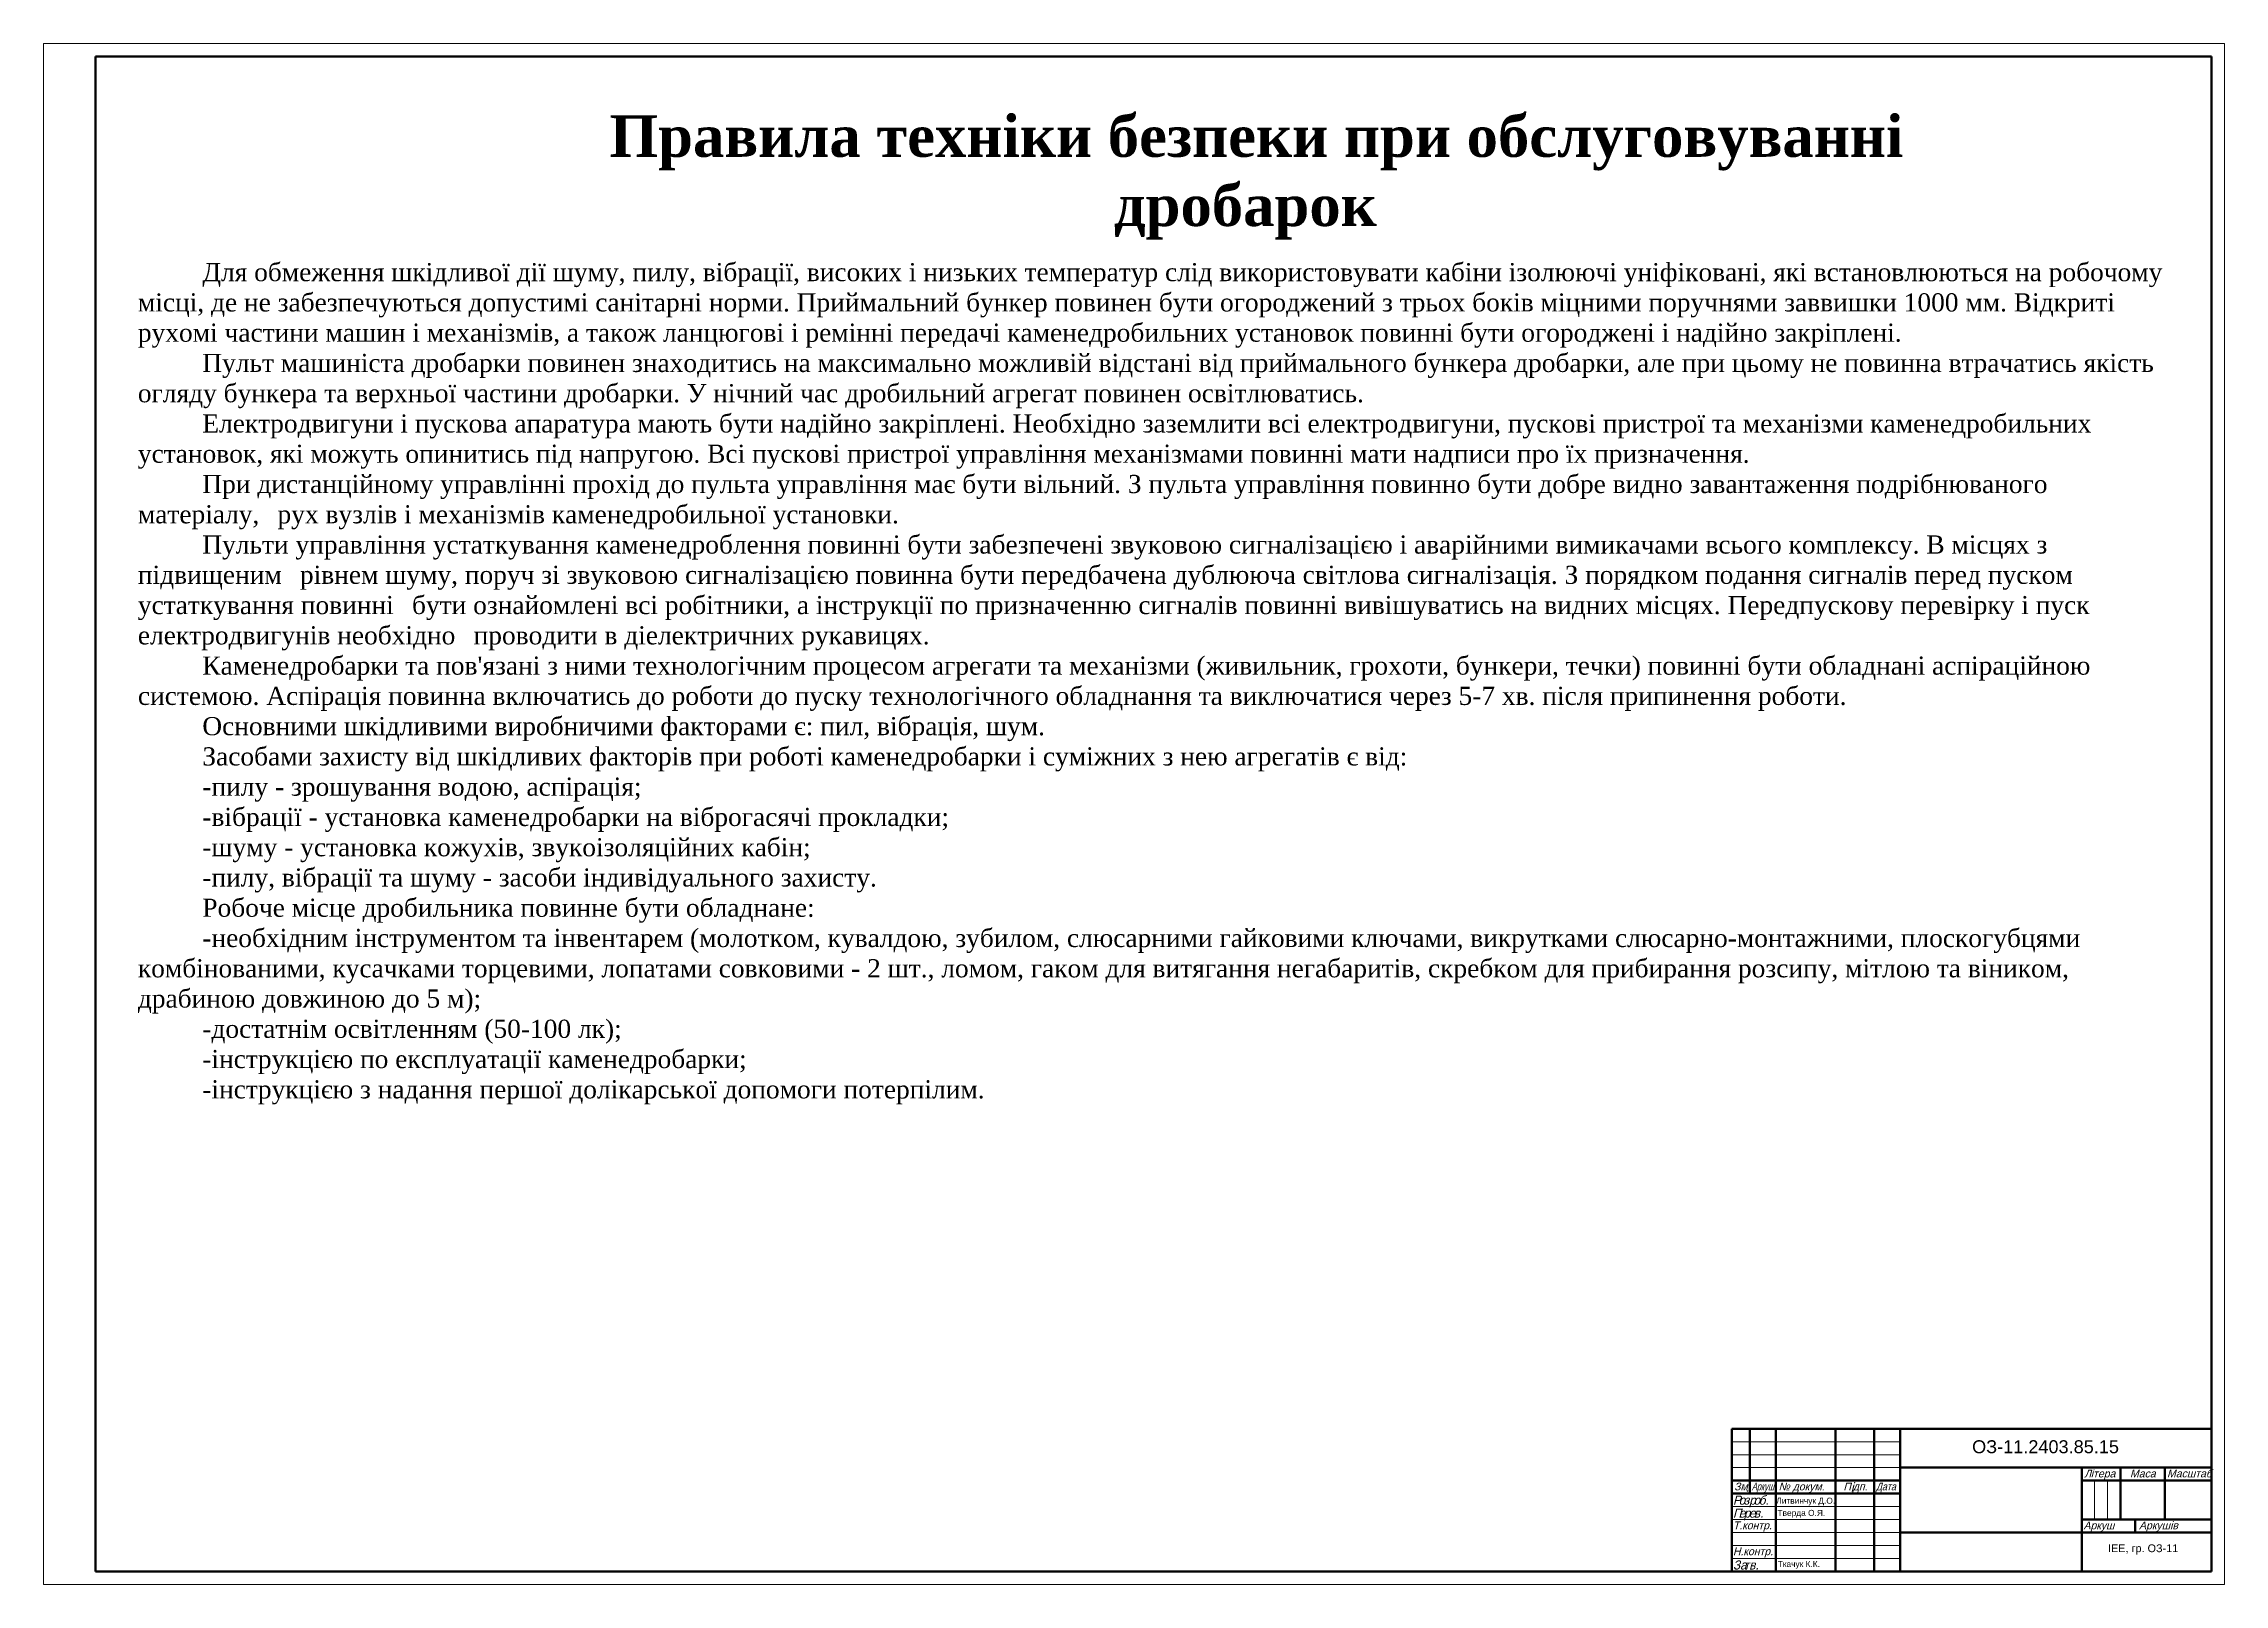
# Model space of a CAD drawing. Header units: millimetres. Extents: x 2334 to 3175, y 1472 to 2066.
import ezdxf

# ---------------------------------------------------------------- set-up
doc = ezdxf.new("R2010")
doc.units = ezdxf.units.MM
doc.linetypes.add('K5LT_BASIC', pattern=[0])
doc.linetypes.add('K5LT_THIN', pattern=[0])
doc.styles.add('KTEXTSTYLE', font='bgothl.ttf', dxfattribs={"width": 0.96, "height": 5})
doc.styles.get("Standard").update_dxf_attribs({"font": 'arial.ttf'})

# ---------------------------------------------------------------- blocks, each defined once
blk = doc.blocks.new('U0')
at = {"color": 7, "linetype": 'K5LT_THIN', "lineweight": 18}
for p, q in [((0, 0), (0, 594)), ((0, 594), (841, 594)), ((841, 594), (841, 0)), ((651, 55), (716, 55)), ((651, 50), (716, 50)), ((651, 45), (716, 45)), ((790.96, 25), (790.96, 40)), ((795.98, 25), (795.98, 40)), ((651, 30), (716, 30)), ((651, 25), (716, 25)), ((651, 20), (716, 20)), ((651, 15), (716, 15)), ((651, 10), (716, 10)), ((841, 0), (0, 0))]:
    blk.add_line(p, q, dxfattribs=at)
at = {"color": 7, "linetype": 'K5LT_BASIC', "lineweight": 60}
for p, q in [((20, 5), (20, 589)), ((20, 589), (836, 589)), ((836, 589), (836, 5)), ((651, 60), (836, 60)), ((651, 5), (651, 60)), ((658, 35), (658, 60)), ((668, 5), (668, 60)), ((691, 5), (691, 60)), ((706, 5), (706, 60)), ((716, 5), (716, 60)), ((716, 45), (836, 45)), ((786, 5), (786, 45)), ((801, 25), (801, 45)), ((818, 25), (818, 45)), ((651, 40), (716, 40)), ((651, 35), (716, 35)), ((786, 40), (801, 40)), ((801, 40), (836, 40)), ((716, 20), (786, 20)), ((786, 25), (836, 25)), ((786, 20), (836, 20)), ((806.57, 20), (806.57, 25)), ((836, 5), (20, 5))]:
    blk.add_line(p, q, dxfattribs=at)
at = {"color": 7, "insert": (8.77, 258.85), "char_height": 2.5, "attachment_point": 1, "rotation": 90, "style": 'KTEXTSTYLE'}
blk.add_mtext('\\H3.5;\\W0.965;\\Q15;\\Q15; ', dxfattribs=at)
at = {"color": 7, "attachment_point": 1, "style": 'KTEXTSTYLE'}
for s, insert, char_height in [('{\\fArial|b0|i0|c204|p34;\\Q15;\\W0.965;Л}', (786.98, 44.23), 3), ('{\\fArial|b0|i0|c204|p34;\\Q15;\\W0.965;ітера}', (789.48, 44.23), 3), ('{\\fArial|b0|i0|c204|p34;\\Q15;\\W0.965;Маса}', (804.6, 44.23), 3), ('{\\fArial|b0|i0|c204|p34;\\Q15;\\W0.965;Масштаб}', (818.89, 44.25), 3), ('\\H3.5;\\W0.965;\\Q15;\\Q15;Р', (651.5, 34.23), 2.5), ('{\\fArial|b0|i0|c204|p34;\\Q15;\\W0.965;Зм}', (651.95, 39.23), 3), ('\\H3.5;\\W0.965;\\Q15;\\Q15;.', (656.4, 39.23), 2.5), ('{\\fArial|b0|i0|c204|p34;\\Q15;\\W0.665;Аркуш}', (658.71, 39.23), 3), ('\\H3.5;\\W0.965;\\Q15;\\Q15;б.', (661.41, 34.23), 2.5), ('{\\fArial|b0|i0|c0|p34;\\Q15;\\W0.965;№ \\fArial|b0|i0|c204|p34;докум\\fBankGothic Lt BT|b0|i0|c0|p34;.}', (669.06, 39.23), 3), ('{\\fArial|b0|i0|c204|p34;\\Q15;\\W0.965;П}', (694.08, 39.23), 3), ('\\H3.5;\\W0.965;\\Q15;\\Q15;і', (696.97, 39.23), 2.5), ('{\\fArial|b0|i0|c204|p34;\\Q15;\\W0.965;дп\\fBankGothic Lt BT|b0|i0|c0|p34;.}', (697.71, 39.23), 3), ('{\\fArial|b0|i0|c204|p34;\\Q15;\\W0.816;Дата}', (706.62, 39.23), 3), ('\\H3.5;\\W0.965;\\Q15;\\Q15;П', (651.5, 29.23), 2.5), ('\\H3.5;\\W0.965;\\Q15;\\Q15;о', (653.72, 34.23), 2.5), ('\\H3.5;\\W0.965;\\Q15;\\Q15;е', (653.72, 29.23), 2.5), ('\\H3.5;\\W0.965;\\Q15;\\Q15;р', (655.67, 29.23), 2.5), ('\\H3.5;\\W0.965;\\Q15;\\Q15;зр', (655.67, 34.23), 2.5), ('\\H3.5;\\W0.965;\\Q15;\\Q15;е', (657.61, 29.23), 2.5), ('\\H3.5;\\W0.965;\\Q15;\\Q15;о', (659.46, 34.23), 2.5), ('\\H3.5;\\W0.965;\\Q15;\\Q15;в.', (659.56, 29.23), 2.5), ('{\\fArial|b0|i0|c204|p34;\\Q15;\\W0.965;Т\\fBankGothic Lt BT|b0|i0|c0|p34;.\\fArial|b0|i0|c204|p34;контр\\fBankGothic Lt BT|b0|i0|c0|p34;.}', (651.5, 24.25), 3), ('{\\fArial|b0|i0|c204|p34;\\Q15;\\W0.953;Аркуш}', (786.72, 24.23), 3), ('{\\fArial|b0|i0|c204|p34;\\Q15;\\W0.965;Аркушів}', (808.08, 24.23), 3), ('{\\fArial|b0|i0|c204|p34;\\Q15;\\W0.965;Н\\fBankGothic Lt BT|b0|i0|c0|p34;.\\fArial|b0|i0|c204|p34;контр\\fBankGothic Lt BT|b0|i0|c0|p34;.}', (651.5, 14.25), 3), ('\\H3.5;\\W0.965;\\Q15;\\Q15;За', (651.5, 9.23), 2.5), ('\\H3.5;\\W0.965;\\Q15;\\Q15;тв.', (655.67, 9.23), 2.5)]:
    blk.add_mtext(s, dxfattribs=dict(at, insert=insert, char_height=char_height))

msp = doc.modelspace()

# ---------------------------------------------------------------- block references
msp.add_blockref('U0', (2333.53, 1472.33))

# ---------------------------------------------------------------- texts
note = msp.add_mtext_dynamic_manual_height_columns('\\pi28.535;{\\fTimes New Roman|b1|i0|c204|p18;Правила техніки безпеки при обслуговуванні \\P\\pi223.11;дробарок\\P\\pi272.61;}', width=545.2204, gutter_width=12.5, heights=[52.37, 0], dxfattribs=dict(insert=(2523.19, 2038.68), char_height=16, attachment_point=1))
at = {"attachment_point": 1}
for s, width, heights, insert, char_height in [("\\pi24.85,l-12.425;{\\fTimes New Roman|b0|i0|c204|p18;Для обмеження шкідливої дії шуму, пилу, вібрації, високих і низьких температур слід використовувати кабіни ізолюючі уніфіковані, які встановлюються на робочому місці, де не забезпечуються допустимі санітарні норми. Приймальний бункер повинен бути огороджений з трьох боків міцними поручнями заввишки 1000 мм. Відкриті \\H1.8806x; \\H0.53173x;рухомі частини машин і механізмів, а також ланцюгові і ремінні передачі каменедробильних установок повинні бути огороджені і надійно закріплені.\\H1.5871x; \\H0.63008x;\\P\\pt90.972;Пульт машиніста дробарки повинен знаходитись на максимально можливій відстані від приймального бункера дробарки, але при цьому не повинна втрачатись якість \\H1.6849x; \\H0.59349x;огляду бункера та верхньої частини дробарки. У нічний час дробильний агрегат повинен освітлюватись.\\H1.6523x; \\H0.60521x;\\P\\ptz;Електродвигуни і пускова апаратура мають бути надійно закріплені. Необхідно заземлити всі електродвигуни, пускові пристрої та механізми каменедробильних \\H1.6632x; \\H0.60125x;установок, які можуть опинитись під напругою. Всі пускові пристрої управління механізмами повинні мати надписи про їх призначення.\\H1.6596x; \\H0.60256x;\\PПри дистанційному управлінні прохід до пульта управління має бути вільний. З пульта управління повинно бути добре видно завантаження подрібнюваного матеріалу, \\H1.6608x; \\H0.60212x;рух вузлів і механізмів каменедробильної установки.\\H1.6604x; \\H0.60227x;\\PПульти управління устаткування каменедроблення повинні бути забезпечені звуковою сигналізацією і аварійними вимикачами всього комплексу. В місцях з підвищеним \\H1.6605x; \\H0.60222x;рівнем шуму, поруч зі звуковою сигналізацією повинна бути передбачена дублююча світлова сигналізація. З порядком подання сигналів перед пуском устаткування повинні \\H1.6605x; \\H0.60224x;бути ознайомлені всі робітники, а інструкції по призначенню сигналів повинні вивішуватись на видних місцях. Передпускову перевірку і пуск електродвигунів необхідно \\H1.6605x; \\H0.60223x;проводити в діелектричних рукавицях. \\H1.6605x; \\H0.60223x;\\PКаменедробарки та пов'язані з ними технологічним процесом агрегати та механізми (живильник, грохоти, бункери, течки) повинні бути обладнані аспіраційною \\H1.6605x; \\H0.60223x;системою. Аспірація повинна включатись до роботи до пуску технологічного обладнання та виключатися через 5-7 хв. після припинення роботи. \\H1.6605x; \\H0.60223x;\\PОсновними шкідливими виробничими факторами є: пил, вібрація, шум. \\H1.6605x; \\H0.60223x;\\PЗасобами захисту від шкідливих факторів при роботі каменедробарки і суміжних з нею агрегатів є від:\\H1.6605x; \\H0.60223x;\\P-пилу - зрошування водою, аспірація;\\H1.6605x; \\H0.60223x;\\P-вібрації - установка каменедробарки на віброгасячі прокладки;\\H1.6605x; \\H0.60223x;\\P-шуму - установка кожухів, звукоізоляційних кабін;\\H1.6605x; \\H0.60223x;\\P-пилу, вібрації та шуму - засоби індивідуального захисту.\\H1.6605x; \\H0.60223x;\\PРобоче місце дробильника повинне бути обладнане:\\H1.6605x; \\H0.60223x;\\P-необхідним інструментом та інвентарем (молотком, кувалдою, зубилом, слюсарними гайковими ключами, викрутками слюсарно-монтажними, плоскогубцями \\H1.6605x; \\H0.60223x;комбінованими, кусачками торцевими, лопатами совковими - 2 шт., ломом, гаком для витягання негабаритів, скребком для прибирання розсипу, мітлою та віником, \\H1.6605x; \\H0.60223x;драбиною довжиною до 5 м);\\H1.6605x; \\H0.60223x;\\P-достатнім освітленням (50-100 лк);\\H1.6605x; \\H0.60223x;\\P-інструкцією по експлуатації каменедробарки;\\H1.6605x; \\H0.60223x;\\P-інструкцією з надання першої долікарської допомоги потерпілим.\\H1.6605x; }", 768.7796, [513.33], (2382.31, 1981.74), 7), ('ОЗ-11.2403.85.15', 58.5554, [0], (3077.24, 1527.9), 5), ('Литвинчук Д.О.', 24.6868, [6.09], (3001.73, 1505.74), 2.3), ('Тверда О.Я.', 22.865, [0], (3002.19, 1501.05), 2.3), ('Ткачук К.К.', 23.0241, [0], (3002.3, 1481.33), 2.3), ('ІЕЕ, гр. ОЗ-11', 49.7974, [0], (3129.64, 1487.75), 3)]:
    msp.add_mtext_dynamic_manual_height_columns(s, width=width, gutter_width=12.5, heights=heights, dxfattribs=dict(at, insert=insert, char_height=char_height))

doc.saveas('drawing.dxf')
